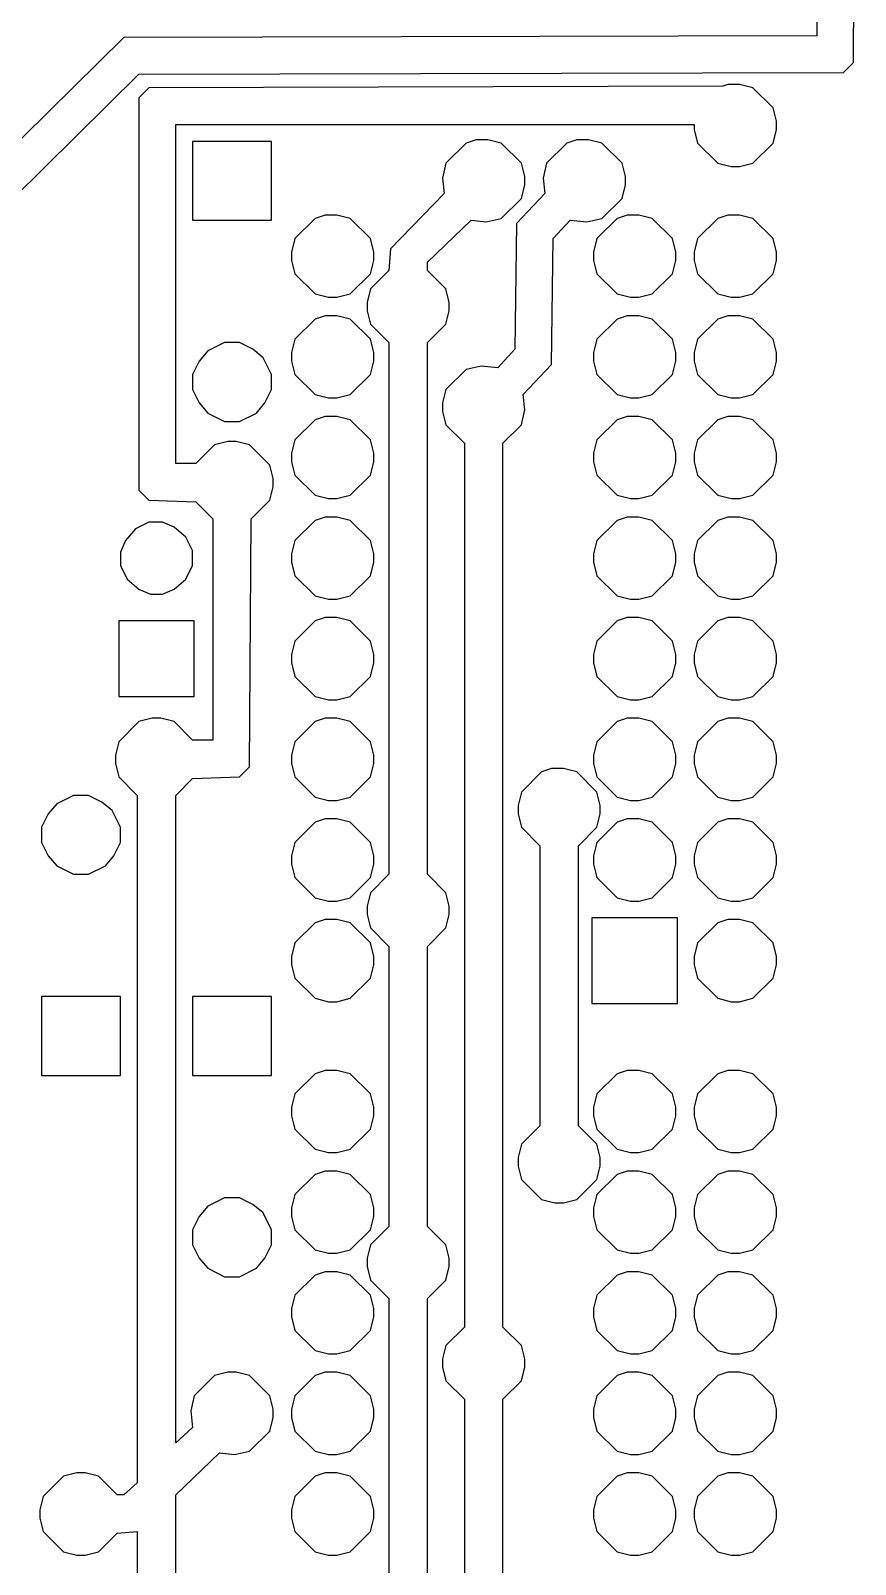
# Model space of a CAD drawing. Header units: millimetres. Extents: x 2 to 82, y 1 to 183.
# Drawn here: x 27.33 to 48.13, y 82.53 to 121.24 of the extents above; entities that cross this region are included whole.
import ezdxf

# ---------------------------------------------------------------- set-up
doc = ezdxf.new("R2010")
doc.units = ezdxf.units.MM
doc.layers.add('Default', color=70, linetype='Continuous')

msp = doc.modelspace()

# ---------------------------------------------------------------- linework, layer by layer
at = {"layer": 'Default'}
for points in [[(47.159333, 129.243667), (47.159333, 121.115667), (29.675667, 121.073333), (26.500667, 117.940667), (14.435667, 117.898333), (10.371667, 113.834333), (10.371667, 51.223333)], [(47.159333, 129.243667), (47.159333, 121.115667), (29.675667, 121.073333), (26.500667, 117.940667), (14.435667, 117.898333), (10.371667, 113.834333), (10.371667, 51.223333)], [(11.303, 51.900667), (11.303, 113.495667), (14.816667, 116.967), (26.881667, 117.009333), (30.056667, 120.142), (47.836667, 120.184333), (48.090667, 120.438333), (48.133, 129.243667)], [(11.303, 51.900667), (11.303, 113.495667), (14.816667, 116.967), (26.881667, 117.009333), (30.056667, 120.142), (47.836667, 120.184333), (48.090667, 120.438333), (48.133, 129.243667)], [(44.915667, 119.888), (44.915667, 119.888), (44.788667, 119.845667), (30.310667, 119.803333), (30.056667, 119.549333), (30.056667, 109.643333), (30.310667, 109.389333), (31.496, 109.347), (31.919333, 108.923667), (31.919333, 103.335667), (31.411333, 103.335667), (30.945667, 103.801333), (30.607, 103.886), (30.395333, 103.886), (30.056667, 103.801333), (29.548667, 103.293333), (29.464, 102.954667), (29.464, 102.743), (29.548667, 102.404333), (30.014333, 101.938667), (30.014333, 84.582), (29.675667, 84.285667), (29.506333, 84.285667), (29.040667, 84.751333), (28.702, 84.836), (28.490333, 84.836), (28.151667, 84.751333), (27.643667, 84.243333), (27.559, 83.904667), (27.559, 83.693), (27.643667, 83.354333), (28.151667, 82.846333), (28.490333, 82.761667), (28.702, 82.761667), (29.040667, 82.846333), (29.506333, 83.312), (30.014333, 83.354333), (30.014333, 62.992)], [(44.915667, 119.888), (44.915667, 119.888), (44.788667, 119.845667), (30.310667, 119.803333), (30.056667, 119.549333), (30.056667, 109.643333), (30.310667, 109.389333), (31.496, 109.347), (31.919333, 108.923667), (31.919333, 103.335667), (31.411333, 103.335667), (30.945667, 103.801333), (30.607, 103.886), (30.395333, 103.886), (30.056667, 103.801333), (29.548667, 103.293333), (29.464, 102.954667), (29.464, 102.743), (29.548667, 102.404333), (30.014333, 101.938667), (30.014333, 84.582), (29.675667, 84.285667), (29.506333, 84.285667), (29.040667, 84.751333), (28.702, 84.836), (28.490333, 84.836), (28.151667, 84.751333), (27.643667, 84.243333), (27.559, 83.904667), (27.559, 83.693), (27.643667, 83.354333), (28.151667, 82.846333), (28.490333, 82.761667), (28.702, 82.761667), (29.040667, 82.846333), (29.506333, 83.312), (30.014333, 83.354333), (30.014333, 62.992)], [(30.988, 64.008), (30.988, 84.285667), (32.088667, 85.344), (32.469667, 85.301667), (32.850667, 85.386333), (33.358667, 85.894333), (33.443333, 86.233), (33.443333, 86.444667), (33.358667, 86.783333), (32.850667, 87.291333), (32.512, 87.376), (32.300333, 87.376), (31.961667, 87.291333), (31.453667, 86.783333), (31.369, 86.402333), (31.411333, 85.979), (30.988, 85.598), (30.988, 101.938667), (31.411333, 102.362), (32.596667, 102.404333), (32.850667, 102.658333), (32.893, 108.923667), (33.358667, 109.389333), (33.443333, 109.728), (33.443333, 109.939667), (33.358667, 110.278333), (32.850667, 110.786333), (32.512, 110.871), (32.300333, 110.871), (31.961667, 110.786333), (31.496, 110.320667), (30.988, 110.320667), (30.988, 118.872), (44.069, 118.872), (44.069, 118.745), (44.153667, 118.406333), (44.661667, 117.898333), (45.000333, 117.813667), (45.212, 117.813667), (45.550667, 117.898333), (46.058667, 118.406333), (46.143333, 118.745), (46.143333, 118.956667), (46.058667, 119.295333), (45.550667, 119.803333), (45.212, 119.888), (44.915667, 119.888)], [(30.988, 64.008), (30.988, 84.285667), (32.088667, 85.344), (32.469667, 85.301667), (32.850667, 85.386333), (33.358667, 85.894333), (33.443333, 86.233), (33.443333, 86.444667), (33.358667, 86.783333), (32.850667, 87.291333), (32.512, 87.376), (32.300333, 87.376), (31.961667, 87.291333), (31.453667, 86.783333), (31.369, 86.402333), (31.411333, 85.979), (30.988, 85.598), (30.988, 101.938667), (31.411333, 102.362), (32.596667, 102.404333), (32.850667, 102.658333), (32.893, 108.923667), (33.358667, 109.389333), (33.443333, 109.728), (33.443333, 109.939667), (33.358667, 110.278333), (32.850667, 110.786333), (32.512, 110.871), (32.300333, 110.871), (31.961667, 110.786333), (31.496, 110.320667), (30.988, 110.320667), (30.988, 118.872), (44.069, 118.872), (44.069, 118.745), (44.153667, 118.406333), (44.661667, 117.898333), (45.000333, 117.813667), (45.212, 117.813667), (45.550667, 117.898333), (46.058667, 118.406333), (46.143333, 118.745), (46.143333, 118.956667), (46.058667, 119.295333), (45.550667, 119.803333), (45.212, 119.888), (44.915667, 119.888)], [(38.565667, 118.491), (38.565667, 118.491), (38.311667, 118.406333), (37.803667, 117.898333), (37.719, 117.517333), (37.761333, 117.136333), (36.406667, 115.739333), (36.364333, 115.189), (35.898667, 114.723333), (35.814, 114.384667), (35.814, 114.173), (35.898667, 113.834333), (36.364333, 113.368667), (36.364333, 99.949), (35.898667, 99.483333), (35.814, 99.144667), (35.814, 98.933), (35.898667, 98.594333), (36.364333, 98.128667), (36.364333, 91.059), (35.898667, 90.593333), (35.814, 90.254667), (35.814, 90.043), (35.898667, 89.704333), (36.364333, 89.238667), (36.364333, 78.359)], [(38.565667, 118.491), (38.565667, 118.491), (38.311667, 118.406333), (37.803667, 117.898333), (37.719, 117.517333), (37.761333, 117.136333), (36.406667, 115.739333), (36.364333, 115.189), (35.898667, 114.723333), (35.814, 114.384667), (35.814, 114.173), (35.898667, 113.834333), (36.364333, 113.368667), (36.364333, 99.949), (35.898667, 99.483333), (35.814, 99.144667), (35.814, 98.933), (35.898667, 98.594333), (36.364333, 98.128667), (36.364333, 91.059), (35.898667, 90.593333), (35.814, 90.254667), (35.814, 90.043), (35.898667, 89.704333), (36.364333, 89.238667), (36.364333, 78.359)], [(37.338, 78.359), (37.338, 89.238667), (37.803667, 89.704333), (37.888333, 90.043), (37.888333, 90.254667), (37.803667, 90.593333), (37.338, 91.059), (37.338, 98.128667), (37.803667, 98.594333), (37.888333, 98.933), (37.888333, 99.144667), (37.803667, 99.483333), (37.338, 99.949), (37.338, 113.368667), (37.803667, 113.834333), (37.888333, 114.173), (37.888333, 114.384667), (37.803667, 114.723333), (37.338, 115.189), (37.338, 115.400667), (38.438667, 116.459), (38.819667, 116.416667), (39.200667, 116.501333), (39.708667, 117.009333), (39.793333, 117.348), (39.793333, 117.559667), (39.708667, 117.898333), (39.200667, 118.406333), (38.862, 118.491), (38.565667, 118.491)], [(37.338, 78.359), (37.338, 89.238667), (37.803667, 89.704333), (37.888333, 90.043), (37.888333, 90.254667), (37.803667, 90.593333), (37.338, 91.059), (37.338, 98.128667), (37.803667, 98.594333), (37.888333, 98.933), (37.888333, 99.144667), (37.803667, 99.483333), (37.338, 99.949), (37.338, 113.368667), (37.803667, 113.834333), (37.888333, 114.173), (37.888333, 114.384667), (37.803667, 114.723333), (37.338, 115.189), (37.338, 115.400667), (38.438667, 116.459), (38.819667, 116.416667), (39.200667, 116.501333), (39.708667, 117.009333), (39.793333, 117.348), (39.793333, 117.559667), (39.708667, 117.898333), (39.200667, 118.406333), (38.862, 118.491), (38.565667, 118.491)], [(41.105667, 118.491), (41.105667, 118.491), (40.851667, 118.406333), (40.343667, 117.898333), (40.259, 117.517333), (40.301333, 117.136333), (39.581667, 116.374333), (39.539333, 113.199333), (39.116, 112.733667), (38.692667, 112.776), (38.311667, 112.691333), (37.803667, 112.183333), (37.719, 111.844667), (37.719, 111.633), (37.803667, 111.294333), (38.269333, 110.828667), (38.269333, 88.519), (37.803667, 88.053333), (37.719, 87.714667), (37.719, 87.503), (37.803667, 87.164333), (38.269333, 86.698667), (38.269333, 66.929)], [(41.105667, 118.491), (41.105667, 118.491), (40.851667, 118.406333), (40.343667, 117.898333), (40.259, 117.517333), (40.301333, 117.136333), (39.581667, 116.374333), (39.539333, 113.199333), (39.116, 112.733667), (38.692667, 112.776), (38.311667, 112.691333), (37.803667, 112.183333), (37.719, 111.844667), (37.719, 111.633), (37.803667, 111.294333), (38.269333, 110.828667), (38.269333, 88.519), (37.803667, 88.053333), (37.719, 87.714667), (37.719, 87.503), (37.803667, 87.164333), (38.269333, 86.698667), (38.269333, 66.929)], [(39.243, 66.929), (39.243, 86.698667), (39.708667, 87.164333), (39.793333, 87.503), (39.793333, 87.714667), (39.708667, 88.053333), (39.243, 88.519), (39.243, 110.828667), (39.708667, 111.294333), (39.793333, 111.675333), (39.751, 112.056333), (40.470667, 112.818333), (40.513, 115.993333), (40.936333, 116.459), (41.359667, 116.416667), (41.740667, 116.501333), (42.248667, 117.009333), (42.333333, 117.348), (42.333333, 117.559667), (42.248667, 117.898333), (41.740667, 118.406333), (41.402, 118.491), (41.105667, 118.491)], [(39.243, 66.929), (39.243, 86.698667), (39.708667, 87.164333), (39.793333, 87.503), (39.793333, 87.714667), (39.708667, 88.053333), (39.243, 88.519), (39.243, 110.828667), (39.708667, 111.294333), (39.793333, 111.675333), (39.751, 112.056333), (40.470667, 112.818333), (40.513, 115.993333), (40.936333, 116.459), (41.359667, 116.416667), (41.740667, 116.501333), (42.248667, 117.009333), (42.333333, 117.348), (42.333333, 117.559667), (42.248667, 117.898333), (41.740667, 118.406333), (41.402, 118.491), (41.105667, 118.491)], [(31.411333, 118.448667), (31.411333, 118.448667), (31.411333, 116.459), (33.401, 116.459), (33.401, 118.448667), (31.411333, 118.448667)], [(31.411333, 118.448667), (31.411333, 118.448667), (31.411333, 116.459), (33.401, 116.459), (33.401, 118.448667), (31.411333, 118.448667)], [(34.755667, 116.586), (34.755667, 116.586), (34.501667, 116.501333), (33.993667, 115.993333), (33.909, 115.654667), (33.909, 115.443), (33.993667, 115.104333), (34.501667, 114.596333), (34.840333, 114.511667), (35.052, 114.511667), (35.390667, 114.596333), (35.898667, 115.104333), (35.983333, 115.443), (35.983333, 115.654667), (35.898667, 115.993333), (35.390667, 116.501333), (35.052, 116.586), (34.755667, 116.586)], [(34.755667, 116.586), (34.755667, 116.586), (34.501667, 116.501333), (33.993667, 115.993333), (33.909, 115.654667), (33.909, 115.443), (33.993667, 115.104333), (34.501667, 114.596333), (34.840333, 114.511667), (35.052, 114.511667), (35.390667, 114.596333), (35.898667, 115.104333), (35.983333, 115.443), (35.983333, 115.654667), (35.898667, 115.993333), (35.390667, 116.501333), (35.052, 116.586), (34.755667, 116.586)], [(42.375667, 116.586), (42.375667, 116.586), (42.121667, 116.501333), (41.613667, 115.993333), (41.529, 115.654667), (41.529, 115.443), (41.613667, 115.104333), (42.121667, 114.596333), (42.460333, 114.511667), (42.672, 114.511667), (43.010667, 114.596333), (43.518667, 115.104333), (43.603333, 115.443), (43.603333, 115.654667), (43.518667, 115.993333), (43.010667, 116.501333), (42.672, 116.586), (42.375667, 116.586)], [(42.375667, 116.586), (42.375667, 116.586), (42.121667, 116.501333), (41.613667, 115.993333), (41.529, 115.654667), (41.529, 115.443), (41.613667, 115.104333), (42.121667, 114.596333), (42.460333, 114.511667), (42.672, 114.511667), (43.010667, 114.596333), (43.518667, 115.104333), (43.603333, 115.443), (43.603333, 115.654667), (43.518667, 115.993333), (43.010667, 116.501333), (42.672, 116.586), (42.375667, 116.586)], [(44.915667, 116.586), (44.915667, 116.586), (44.661667, 116.501333), (44.153667, 115.993333), (44.069, 115.654667), (44.069, 115.443), (44.153667, 115.104333), (44.661667, 114.596333), (45.000333, 114.511667), (45.212, 114.511667), (45.550667, 114.596333), (46.058667, 115.104333), (46.143333, 115.443), (46.143333, 115.654667), (46.058667, 115.993333), (45.550667, 116.501333), (45.212, 116.586), (44.915667, 116.586)], [(44.915667, 116.586), (44.915667, 116.586), (44.661667, 116.501333), (44.153667, 115.993333), (44.069, 115.654667), (44.069, 115.443), (44.153667, 115.104333), (44.661667, 114.596333), (45.000333, 114.511667), (45.212, 114.511667), (45.550667, 114.596333), (46.058667, 115.104333), (46.143333, 115.443), (46.143333, 115.654667), (46.058667, 115.993333), (45.550667, 116.501333), (45.212, 116.586), (44.915667, 116.586)], [(34.755667, 114.046), (34.755667, 114.046), (34.501667, 113.961333), (33.993667, 113.453333), (33.909, 113.114667), (33.909, 112.903), (33.993667, 112.564333), (34.501667, 112.056333), (34.840333, 111.971667), (35.052, 111.971667), (35.390667, 112.056333), (35.898667, 112.564333), (35.983333, 112.903), (35.983333, 113.114667), (35.898667, 113.453333), (35.390667, 113.961333), (35.052, 114.046), (34.755667, 114.046)], [(34.755667, 114.046), (34.755667, 114.046), (34.501667, 113.961333), (33.993667, 113.453333), (33.909, 113.114667), (33.909, 112.903), (33.993667, 112.564333), (34.501667, 112.056333), (34.840333, 111.971667), (35.052, 111.971667), (35.390667, 112.056333), (35.898667, 112.564333), (35.983333, 112.903), (35.983333, 113.114667), (35.898667, 113.453333), (35.390667, 113.961333), (35.052, 114.046), (34.755667, 114.046)], [(42.375667, 114.046), (42.375667, 114.046), (42.121667, 113.961333), (41.613667, 113.453333), (41.529, 113.114667), (41.529, 112.903), (41.613667, 112.564333), (42.121667, 112.056333), (42.460333, 111.971667), (42.672, 111.971667), (43.010667, 112.056333), (43.518667, 112.564333), (43.603333, 112.903), (43.603333, 113.114667), (43.518667, 113.453333), (43.010667, 113.961333), (42.672, 114.046), (42.375667, 114.046)], [(42.375667, 114.046), (42.375667, 114.046), (42.121667, 113.961333), (41.613667, 113.453333), (41.529, 113.114667), (41.529, 112.903), (41.613667, 112.564333), (42.121667, 112.056333), (42.460333, 111.971667), (42.672, 111.971667), (43.010667, 112.056333), (43.518667, 112.564333), (43.603333, 112.903), (43.603333, 113.114667), (43.518667, 113.453333), (43.010667, 113.961333), (42.672, 114.046), (42.375667, 114.046)], [(44.915667, 114.046), (44.915667, 114.046), (44.661667, 113.961333), (44.153667, 113.453333), (44.069, 113.114667), (44.069, 112.903), (44.153667, 112.564333), (44.661667, 112.056333), (45.000333, 111.971667), (45.212, 111.971667), (45.550667, 112.056333), (46.058667, 112.564333), (46.143333, 112.903), (46.143333, 113.114667), (46.058667, 113.453333), (45.550667, 113.961333), (45.212, 114.046), (44.915667, 114.046)], [(44.915667, 114.046), (44.915667, 114.046), (44.661667, 113.961333), (44.153667, 113.453333), (44.069, 113.114667), (44.069, 112.903), (44.153667, 112.564333), (44.661667, 112.056333), (45.000333, 111.971667), (45.212, 111.971667), (45.550667, 112.056333), (46.058667, 112.564333), (46.143333, 112.903), (46.143333, 113.114667), (46.058667, 113.453333), (45.550667, 113.961333), (45.212, 114.046), (44.915667, 114.046)], [(32.215667, 113.368667), (32.215667, 113.368667), (31.792333, 113.157), (31.580667, 112.903), (31.411333, 112.564333), (31.411333, 112.183333), (31.580667, 111.844667), (31.792333, 111.590667), (32.215667, 111.379), (32.596667, 111.379), (33.02, 111.590667), (33.231667, 111.844667), (33.401, 112.183333), (33.401, 112.564333), (33.189333, 112.987667), (32.935333, 113.199333), (32.596667, 113.368667), (32.215667, 113.368667)], [(32.215667, 113.368667), (32.215667, 113.368667), (31.792333, 113.157), (31.580667, 112.903), (31.411333, 112.564333), (31.411333, 112.183333), (31.580667, 111.844667), (31.792333, 111.590667), (32.215667, 111.379), (32.596667, 111.379), (33.02, 111.590667), (33.231667, 111.844667), (33.401, 112.183333), (33.401, 112.564333), (33.189333, 112.987667), (32.935333, 113.199333), (32.596667, 113.368667), (32.215667, 113.368667)], [(34.755667, 111.506), (34.755667, 111.506), (34.501667, 111.421333), (33.993667, 110.913333), (33.909, 110.574667), (33.909, 110.363), (33.993667, 110.024333), (34.501667, 109.516333), (34.840333, 109.431667), (35.052, 109.431667), (35.390667, 109.516333), (35.898667, 110.024333), (35.983333, 110.363), (35.983333, 110.574667), (35.898667, 110.913333), (35.390667, 111.421333), (35.052, 111.506), (34.755667, 111.506)], [(34.755667, 111.506), (34.755667, 111.506), (34.501667, 111.421333), (33.993667, 110.913333), (33.909, 110.574667), (33.909, 110.363), (33.993667, 110.024333), (34.501667, 109.516333), (34.840333, 109.431667), (35.052, 109.431667), (35.390667, 109.516333), (35.898667, 110.024333), (35.983333, 110.363), (35.983333, 110.574667), (35.898667, 110.913333), (35.390667, 111.421333), (35.052, 111.506), (34.755667, 111.506)], [(42.375667, 111.506), (42.375667, 111.506), (42.121667, 111.421333), (41.613667, 110.913333), (41.529, 110.574667), (41.529, 110.363), (41.613667, 110.024333), (42.121667, 109.516333), (42.460333, 109.431667), (42.672, 109.431667), (43.010667, 109.516333), (43.518667, 110.024333), (43.603333, 110.363), (43.603333, 110.574667), (43.518667, 110.913333), (43.010667, 111.421333), (42.672, 111.506), (42.375667, 111.506)], [(42.375667, 111.506), (42.375667, 111.506), (42.121667, 111.421333), (41.613667, 110.913333), (41.529, 110.574667), (41.529, 110.363), (41.613667, 110.024333), (42.121667, 109.516333), (42.460333, 109.431667), (42.672, 109.431667), (43.010667, 109.516333), (43.518667, 110.024333), (43.603333, 110.363), (43.603333, 110.574667), (43.518667, 110.913333), (43.010667, 111.421333), (42.672, 111.506), (42.375667, 111.506)], [(44.915667, 111.506), (44.915667, 111.506), (44.661667, 111.421333), (44.153667, 110.913333), (44.069, 110.574667), (44.069, 110.363), (44.153667, 110.024333), (44.661667, 109.516333), (45.000333, 109.431667), (45.212, 109.431667), (45.550667, 109.516333), (46.058667, 110.024333), (46.143333, 110.363), (46.143333, 110.574667), (46.058667, 110.913333), (45.550667, 111.421333), (45.212, 111.506), (44.915667, 111.506)], [(44.915667, 111.506), (44.915667, 111.506), (44.661667, 111.421333), (44.153667, 110.913333), (44.069, 110.574667), (44.069, 110.363), (44.153667, 110.024333), (44.661667, 109.516333), (45.000333, 109.431667), (45.212, 109.431667), (45.550667, 109.516333), (46.058667, 110.024333), (46.143333, 110.363), (46.143333, 110.574667), (46.058667, 110.913333), (45.550667, 111.421333), (45.212, 111.506), (44.915667, 111.506)], [(30.310667, 108.839), (30.310667, 108.839), (29.972, 108.669667), (29.718, 108.373333), (29.591, 108.077), (29.591, 107.738333), (29.760333, 107.399667), (30.056667, 107.145667), (30.353, 107.018667), (30.649333, 107.018667), (30.945667, 107.145667), (31.242, 107.399667), (31.411333, 107.738333), (31.411333, 108.119333), (31.242, 108.458), (30.945667, 108.712), (30.649333, 108.839), (30.310667, 108.839)], [(30.310667, 108.839), (30.310667, 108.839), (29.972, 108.669667), (29.718, 108.373333), (29.591, 108.077), (29.591, 107.738333), (29.760333, 107.399667), (30.056667, 107.145667), (30.353, 107.018667), (30.649333, 107.018667), (30.945667, 107.145667), (31.242, 107.399667), (31.411333, 107.738333), (31.411333, 108.119333), (31.242, 108.458), (30.945667, 108.712), (30.649333, 108.839), (30.310667, 108.839)], [(34.755667, 108.966), (34.755667, 108.966), (34.501667, 108.881333), (33.993667, 108.373333), (33.909, 108.034667), (33.909, 107.823), (33.993667, 107.484333), (34.501667, 106.976333), (34.840333, 106.891667), (35.052, 106.891667), (35.390667, 106.976333), (35.898667, 107.484333), (35.983333, 107.823), (35.983333, 108.034667), (35.898667, 108.373333), (35.390667, 108.881333), (35.052, 108.966), (34.755667, 108.966)], [(34.755667, 108.966), (34.755667, 108.966), (34.501667, 108.881333), (33.993667, 108.373333), (33.909, 108.034667), (33.909, 107.823), (33.993667, 107.484333), (34.501667, 106.976333), (34.840333, 106.891667), (35.052, 106.891667), (35.390667, 106.976333), (35.898667, 107.484333), (35.983333, 107.823), (35.983333, 108.034667), (35.898667, 108.373333), (35.390667, 108.881333), (35.052, 108.966), (34.755667, 108.966)], [(42.375667, 108.966), (42.375667, 108.966), (42.121667, 108.881333), (41.613667, 108.373333), (41.529, 108.034667), (41.529, 107.823), (41.613667, 107.484333), (42.121667, 106.976333), (42.460333, 106.891667), (42.672, 106.891667), (43.010667, 106.976333), (43.518667, 107.484333), (43.603333, 107.823), (43.603333, 108.034667), (43.518667, 108.373333), (43.010667, 108.881333), (42.672, 108.966), (42.375667, 108.966)], [(42.375667, 108.966), (42.375667, 108.966), (42.121667, 108.881333), (41.613667, 108.373333), (41.529, 108.034667), (41.529, 107.823), (41.613667, 107.484333), (42.121667, 106.976333), (42.460333, 106.891667), (42.672, 106.891667), (43.010667, 106.976333), (43.518667, 107.484333), (43.603333, 107.823), (43.603333, 108.034667), (43.518667, 108.373333), (43.010667, 108.881333), (42.672, 108.966), (42.375667, 108.966)], [(44.915667, 108.966), (44.915667, 108.966), (44.661667, 108.881333), (44.153667, 108.373333), (44.069, 108.034667), (44.069, 107.823), (44.153667, 107.484333), (44.661667, 106.976333), (45.000333, 106.891667), (45.212, 106.891667), (45.550667, 106.976333), (46.058667, 107.484333), (46.143333, 107.823), (46.143333, 108.034667), (46.058667, 108.373333), (45.550667, 108.881333), (45.212, 108.966), (44.915667, 108.966)], [(44.915667, 108.966), (44.915667, 108.966), (44.661667, 108.881333), (44.153667, 108.373333), (44.069, 108.034667), (44.069, 107.823), (44.153667, 107.484333), (44.661667, 106.976333), (45.000333, 106.891667), (45.212, 106.891667), (45.550667, 106.976333), (46.058667, 107.484333), (46.143333, 107.823), (46.143333, 108.034667), (46.058667, 108.373333), (45.550667, 108.881333), (45.212, 108.966), (44.915667, 108.966)], [(29.548667, 106.341333), (29.548667, 106.341333), (29.548667, 104.436333), (31.453667, 104.436333), (31.453667, 106.341333), (29.548667, 106.341333)], [(29.548667, 106.341333), (29.548667, 106.341333), (29.548667, 104.436333), (31.453667, 104.436333), (31.453667, 106.341333), (29.548667, 106.341333)], [(34.755667, 106.426), (34.755667, 106.426), (34.501667, 106.341333), (33.993667, 105.833333), (33.909, 105.494667), (33.909, 105.283), (33.993667, 104.944333), (34.501667, 104.436333), (34.840333, 104.351667), (35.052, 104.351667), (35.390667, 104.436333), (35.898667, 104.944333), (35.983333, 105.283), (35.983333, 105.494667), (35.898667, 105.833333), (35.390667, 106.341333), (35.052, 106.426), (34.755667, 106.426)], [(34.755667, 106.426), (34.755667, 106.426), (34.501667, 106.341333), (33.993667, 105.833333), (33.909, 105.494667), (33.909, 105.283), (33.993667, 104.944333), (34.501667, 104.436333), (34.840333, 104.351667), (35.052, 104.351667), (35.390667, 104.436333), (35.898667, 104.944333), (35.983333, 105.283), (35.983333, 105.494667), (35.898667, 105.833333), (35.390667, 106.341333), (35.052, 106.426), (34.755667, 106.426)], [(42.375667, 106.426), (42.375667, 106.426), (42.121667, 106.341333), (41.613667, 105.833333), (41.529, 105.494667), (41.529, 105.283), (41.613667, 104.944333), (42.121667, 104.436333), (42.460333, 104.351667), (42.672, 104.351667), (43.010667, 104.436333), (43.518667, 104.944333), (43.603333, 105.283), (43.603333, 105.494667), (43.518667, 105.833333), (43.010667, 106.341333), (42.672, 106.426), (42.375667, 106.426)], [(42.375667, 106.426), (42.375667, 106.426), (42.121667, 106.341333), (41.613667, 105.833333), (41.529, 105.494667), (41.529, 105.283), (41.613667, 104.944333), (42.121667, 104.436333), (42.460333, 104.351667), (42.672, 104.351667), (43.010667, 104.436333), (43.518667, 104.944333), (43.603333, 105.283), (43.603333, 105.494667), (43.518667, 105.833333), (43.010667, 106.341333), (42.672, 106.426), (42.375667, 106.426)], [(44.915667, 106.426), (44.915667, 106.426), (44.661667, 106.341333), (44.153667, 105.833333), (44.069, 105.494667), (44.069, 105.283), (44.153667, 104.944333), (44.661667, 104.436333), (45.000333, 104.351667), (45.212, 104.351667), (45.550667, 104.436333), (46.058667, 104.944333), (46.143333, 105.283), (46.143333, 105.494667), (46.058667, 105.833333), (45.550667, 106.341333), (45.212, 106.426), (44.915667, 106.426)], [(44.915667, 106.426), (44.915667, 106.426), (44.661667, 106.341333), (44.153667, 105.833333), (44.069, 105.494667), (44.069, 105.283), (44.153667, 104.944333), (44.661667, 104.436333), (45.000333, 104.351667), (45.212, 104.351667), (45.550667, 104.436333), (46.058667, 104.944333), (46.143333, 105.283), (46.143333, 105.494667), (46.058667, 105.833333), (45.550667, 106.341333), (45.212, 106.426), (44.915667, 106.426)], [(34.755667, 103.886), (34.755667, 103.886), (34.501667, 103.801333), (33.993667, 103.293333), (33.909, 102.954667), (33.909, 102.743), (33.993667, 102.404333), (34.501667, 101.896333), (34.840333, 101.811667), (35.052, 101.811667), (35.390667, 101.896333), (35.898667, 102.404333), (35.983333, 102.743), (35.983333, 102.954667), (35.898667, 103.293333), (35.390667, 103.801333), (35.052, 103.886), (34.755667, 103.886)], [(34.755667, 103.886), (34.755667, 103.886), (34.501667, 103.801333), (33.993667, 103.293333), (33.909, 102.954667), (33.909, 102.743), (33.993667, 102.404333), (34.501667, 101.896333), (34.840333, 101.811667), (35.052, 101.811667), (35.390667, 101.896333), (35.898667, 102.404333), (35.983333, 102.743), (35.983333, 102.954667), (35.898667, 103.293333), (35.390667, 103.801333), (35.052, 103.886), (34.755667, 103.886)], [(42.375667, 103.886), (42.375667, 103.886), (42.121667, 103.801333), (41.613667, 103.293333), (41.529, 102.954667), (41.529, 102.743), (41.613667, 102.404333), (42.121667, 101.896333), (42.460333, 101.811667), (42.672, 101.811667), (43.010667, 101.896333), (43.518667, 102.404333), (43.603333, 102.743), (43.603333, 102.954667), (43.518667, 103.293333), (43.010667, 103.801333), (42.672, 103.886), (42.375667, 103.886)], [(42.375667, 103.886), (42.375667, 103.886), (42.121667, 103.801333), (41.613667, 103.293333), (41.529, 102.954667), (41.529, 102.743), (41.613667, 102.404333), (42.121667, 101.896333), (42.460333, 101.811667), (42.672, 101.811667), (43.010667, 101.896333), (43.518667, 102.404333), (43.603333, 102.743), (43.603333, 102.954667), (43.518667, 103.293333), (43.010667, 103.801333), (42.672, 103.886), (42.375667, 103.886)], [(44.915667, 103.886), (44.915667, 103.886), (44.661667, 103.801333), (44.153667, 103.293333), (44.069, 102.954667), (44.069, 102.743), (44.153667, 102.404333), (44.661667, 101.896333), (45.000333, 101.811667), (45.212, 101.811667), (45.550667, 101.896333), (46.058667, 102.404333), (46.143333, 102.743), (46.143333, 102.954667), (46.058667, 103.293333), (45.550667, 103.801333), (45.212, 103.886), (44.915667, 103.886)], [(44.915667, 103.886), (44.915667, 103.886), (44.661667, 103.801333), (44.153667, 103.293333), (44.069, 102.954667), (44.069, 102.743), (44.153667, 102.404333), (44.661667, 101.896333), (45.000333, 101.811667), (45.212, 101.811667), (45.550667, 101.896333), (46.058667, 102.404333), (46.143333, 102.743), (46.143333, 102.954667), (46.058667, 103.293333), (45.550667, 103.801333), (45.212, 103.886), (44.915667, 103.886)], [(40.470667, 102.616), (40.470667, 102.616), (40.216667, 102.531333), (39.708667, 102.023333), (39.624, 101.684667), (39.624, 101.473), (39.708667, 101.134333), (40.174333, 100.668667), (40.174333, 93.599), (39.708667, 93.133333), (39.624, 92.794667), (39.624, 92.583), (39.708667, 92.244333), (40.216667, 91.736333), (40.555333, 91.651667), (40.767, 91.651667), (41.105667, 91.736333), (41.613667, 92.244333), (41.698333, 92.583), (41.698333, 92.794667), (41.613667, 93.133333), (41.148, 93.599), (41.148, 100.668667), (41.613667, 101.134333), (41.698333, 101.473), (41.698333, 101.684667), (41.613667, 102.023333), (41.105667, 102.531333), (40.767, 102.616), (40.470667, 102.616)], [(40.470667, 102.616), (40.470667, 102.616), (40.216667, 102.531333), (39.708667, 102.023333), (39.624, 101.684667), (39.624, 101.473), (39.708667, 101.134333), (40.174333, 100.668667), (40.174333, 93.599), (39.708667, 93.133333), (39.624, 92.794667), (39.624, 92.583), (39.708667, 92.244333), (40.216667, 91.736333), (40.555333, 91.651667), (40.767, 91.651667), (41.105667, 91.736333), (41.613667, 92.244333), (41.698333, 92.583), (41.698333, 92.794667), (41.613667, 93.133333), (41.148, 93.599), (41.148, 100.668667), (41.613667, 101.134333), (41.698333, 101.473), (41.698333, 101.684667), (41.613667, 102.023333), (41.105667, 102.531333), (40.767, 102.616), (40.470667, 102.616)], [(28.405667, 101.938667), (28.405667, 101.938667), (27.982333, 101.727), (27.770667, 101.473), (27.601333, 101.134333), (27.601333, 100.753333), (27.770667, 100.414667), (27.982333, 100.160667), (28.405667, 99.949), (28.786667, 99.949), (29.21, 100.160667), (29.421667, 100.414667), (29.591, 100.753333), (29.591, 101.134333), (29.379333, 101.557667), (29.125333, 101.769333), (28.786667, 101.938667), (28.405667, 101.938667)], [(28.405667, 101.938667), (28.405667, 101.938667), (27.982333, 101.727), (27.770667, 101.473), (27.601333, 101.134333), (27.601333, 100.753333), (27.770667, 100.414667), (27.982333, 100.160667), (28.405667, 99.949), (28.786667, 99.949), (29.21, 100.160667), (29.421667, 100.414667), (29.591, 100.753333), (29.591, 101.134333), (29.379333, 101.557667), (29.125333, 101.769333), (28.786667, 101.938667), (28.405667, 101.938667)], [(34.755667, 101.346), (34.755667, 101.346), (34.501667, 101.261333), (33.993667, 100.753333), (33.909, 100.414667), (33.909, 100.203), (33.993667, 99.864333), (34.501667, 99.356333), (34.840333, 99.271667), (35.052, 99.271667), (35.390667, 99.356333), (35.898667, 99.864333), (35.983333, 100.203), (35.983333, 100.414667), (35.898667, 100.753333), (35.390667, 101.261333), (35.052, 101.346), (34.755667, 101.346)], [(34.755667, 101.346), (34.755667, 101.346), (34.501667, 101.261333), (33.993667, 100.753333), (33.909, 100.414667), (33.909, 100.203), (33.993667, 99.864333), (34.501667, 99.356333), (34.840333, 99.271667), (35.052, 99.271667), (35.390667, 99.356333), (35.898667, 99.864333), (35.983333, 100.203), (35.983333, 100.414667), (35.898667, 100.753333), (35.390667, 101.261333), (35.052, 101.346), (34.755667, 101.346)], [(42.375667, 101.346), (42.375667, 101.346), (42.121667, 101.261333), (41.613667, 100.753333), (41.529, 100.414667), (41.529, 100.203), (41.613667, 99.864333), (42.121667, 99.356333), (42.460333, 99.271667), (42.672, 99.271667), (43.010667, 99.356333), (43.518667, 99.864333), (43.603333, 100.203), (43.603333, 100.414667), (43.518667, 100.753333), (43.010667, 101.261333), (42.672, 101.346), (42.375667, 101.346)], [(42.375667, 101.346), (42.375667, 101.346), (42.121667, 101.261333), (41.613667, 100.753333), (41.529, 100.414667), (41.529, 100.203), (41.613667, 99.864333), (42.121667, 99.356333), (42.460333, 99.271667), (42.672, 99.271667), (43.010667, 99.356333), (43.518667, 99.864333), (43.603333, 100.203), (43.603333, 100.414667), (43.518667, 100.753333), (43.010667, 101.261333), (42.672, 101.346), (42.375667, 101.346)], [(44.915667, 101.346), (44.915667, 101.346), (44.661667, 101.261333), (44.153667, 100.753333), (44.069, 100.414667), (44.069, 100.203), (44.153667, 99.864333), (44.661667, 99.356333), (45.000333, 99.271667), (45.212, 99.271667), (45.550667, 99.356333), (46.058667, 99.864333), (46.143333, 100.203), (46.143333, 100.414667), (46.058667, 100.753333), (45.550667, 101.261333), (45.212, 101.346), (44.915667, 101.346)], [(44.915667, 101.346), (44.915667, 101.346), (44.661667, 101.261333), (44.153667, 100.753333), (44.069, 100.414667), (44.069, 100.203), (44.153667, 99.864333), (44.661667, 99.356333), (45.000333, 99.271667), (45.212, 99.271667), (45.550667, 99.356333), (46.058667, 99.864333), (46.143333, 100.203), (46.143333, 100.414667), (46.058667, 100.753333), (45.550667, 101.261333), (45.212, 101.346), (44.915667, 101.346)], [(34.755667, 98.806), (34.755667, 98.806), (34.501667, 98.721333), (33.993667, 98.213333), (33.909, 97.874667), (33.909, 97.663), (33.993667, 97.324333), (34.501667, 96.816333), (34.840333, 96.731667), (35.052, 96.731667), (35.390667, 96.816333), (35.898667, 97.324333), (35.983333, 97.663), (35.983333, 97.874667), (35.898667, 98.213333), (35.390667, 98.721333), (35.052, 98.806), (34.755667, 98.806)], [(34.755667, 98.806), (34.755667, 98.806), (34.501667, 98.721333), (33.993667, 98.213333), (33.909, 97.874667), (33.909, 97.663), (33.993667, 97.324333), (34.501667, 96.816333), (34.840333, 96.731667), (35.052, 96.731667), (35.390667, 96.816333), (35.898667, 97.324333), (35.983333, 97.663), (35.983333, 97.874667), (35.898667, 98.213333), (35.390667, 98.721333), (35.052, 98.806), (34.755667, 98.806)], [(41.486667, 98.848333), (41.486667, 98.848333), (41.486667, 96.689333), (43.645667, 96.689333), (43.645667, 98.848333), (41.486667, 98.848333)], [(41.486667, 98.848333), (41.486667, 98.848333), (41.486667, 96.689333), (43.645667, 96.689333), (43.645667, 98.848333), (41.486667, 98.848333)], [(44.915667, 98.806), (44.915667, 98.806), (44.661667, 98.721333), (44.153667, 98.213333), (44.069, 97.874667), (44.069, 97.663), (44.153667, 97.324333), (44.661667, 96.816333), (45.000333, 96.731667), (45.212, 96.731667), (45.550667, 96.816333), (46.058667, 97.324333), (46.143333, 97.663), (46.143333, 97.874667), (46.058667, 98.213333), (45.550667, 98.721333), (45.212, 98.806), (44.915667, 98.806)], [(44.915667, 98.806), (44.915667, 98.806), (44.661667, 98.721333), (44.153667, 98.213333), (44.069, 97.874667), (44.069, 97.663), (44.153667, 97.324333), (44.661667, 96.816333), (45.000333, 96.731667), (45.212, 96.731667), (45.550667, 96.816333), (46.058667, 97.324333), (46.143333, 97.663), (46.143333, 97.874667), (46.058667, 98.213333), (45.550667, 98.721333), (45.212, 98.806), (44.915667, 98.806)], [(27.601333, 96.858667), (27.601333, 96.858667), (27.601333, 94.869), (29.591, 94.869), (29.591, 96.858667), (27.601333, 96.858667)], [(27.601333, 96.858667), (27.601333, 96.858667), (27.601333, 94.869), (29.591, 94.869), (29.591, 96.858667), (27.601333, 96.858667)], [(31.411333, 96.858667), (31.411333, 96.858667), (31.411333, 94.869), (33.401, 94.869), (33.401, 96.858667), (31.411333, 96.858667)], [(31.411333, 96.858667), (31.411333, 96.858667), (31.411333, 94.869), (33.401, 94.869), (33.401, 96.858667), (31.411333, 96.858667)], [(34.755667, 94.996), (34.755667, 94.996), (34.501667, 94.911333), (33.993667, 94.403333), (33.909, 94.064667), (33.909, 93.853), (33.993667, 93.514333), (34.501667, 93.006333), (34.840333, 92.921667), (35.052, 92.921667), (35.390667, 93.006333), (35.898667, 93.514333), (35.983333, 93.853), (35.983333, 94.064667), (35.898667, 94.403333), (35.390667, 94.911333), (35.052, 94.996), (34.755667, 94.996)], [(34.755667, 94.996), (34.755667, 94.996), (34.501667, 94.911333), (33.993667, 94.403333), (33.909, 94.064667), (33.909, 93.853), (33.993667, 93.514333), (34.501667, 93.006333), (34.840333, 92.921667), (35.052, 92.921667), (35.390667, 93.006333), (35.898667, 93.514333), (35.983333, 93.853), (35.983333, 94.064667), (35.898667, 94.403333), (35.390667, 94.911333), (35.052, 94.996), (34.755667, 94.996)], [(42.375667, 94.996), (42.375667, 94.996), (42.121667, 94.911333), (41.613667, 94.403333), (41.529, 94.064667), (41.529, 93.853), (41.613667, 93.514333), (42.121667, 93.006333), (42.460333, 92.921667), (42.672, 92.921667), (43.010667, 93.006333), (43.518667, 93.514333), (43.603333, 93.853), (43.603333, 94.064667), (43.518667, 94.403333), (43.010667, 94.911333), (42.672, 94.996), (42.375667, 94.996)], [(42.375667, 94.996), (42.375667, 94.996), (42.121667, 94.911333), (41.613667, 94.403333), (41.529, 94.064667), (41.529, 93.853), (41.613667, 93.514333), (42.121667, 93.006333), (42.460333, 92.921667), (42.672, 92.921667), (43.010667, 93.006333), (43.518667, 93.514333), (43.603333, 93.853), (43.603333, 94.064667), (43.518667, 94.403333), (43.010667, 94.911333), (42.672, 94.996), (42.375667, 94.996)], [(44.915667, 94.996), (44.915667, 94.996), (44.661667, 94.911333), (44.153667, 94.403333), (44.069, 94.064667), (44.069, 93.853), (44.153667, 93.514333), (44.661667, 93.006333), (45.000333, 92.921667), (45.212, 92.921667), (45.550667, 93.006333), (46.058667, 93.514333), (46.143333, 93.853), (46.143333, 94.064667), (46.058667, 94.403333), (45.550667, 94.911333), (45.212, 94.996), (44.915667, 94.996)], [(44.915667, 94.996), (44.915667, 94.996), (44.661667, 94.911333), (44.153667, 94.403333), (44.069, 94.064667), (44.069, 93.853), (44.153667, 93.514333), (44.661667, 93.006333), (45.000333, 92.921667), (45.212, 92.921667), (45.550667, 93.006333), (46.058667, 93.514333), (46.143333, 93.853), (46.143333, 94.064667), (46.058667, 94.403333), (45.550667, 94.911333), (45.212, 94.996), (44.915667, 94.996)], [(34.755667, 92.456), (34.755667, 92.456), (34.501667, 92.371333), (33.993667, 91.863333), (33.909, 91.524667), (33.909, 91.313), (33.993667, 90.974333), (34.501667, 90.466333), (34.840333, 90.381667), (35.052, 90.381667), (35.390667, 90.466333), (35.898667, 90.974333), (35.983333, 91.313), (35.983333, 91.524667), (35.898667, 91.863333), (35.390667, 92.371333), (35.052, 92.456), (34.755667, 92.456)], [(34.755667, 92.456), (34.755667, 92.456), (34.501667, 92.371333), (33.993667, 91.863333), (33.909, 91.524667), (33.909, 91.313), (33.993667, 90.974333), (34.501667, 90.466333), (34.840333, 90.381667), (35.052, 90.381667), (35.390667, 90.466333), (35.898667, 90.974333), (35.983333, 91.313), (35.983333, 91.524667), (35.898667, 91.863333), (35.390667, 92.371333), (35.052, 92.456), (34.755667, 92.456)], [(42.375667, 92.456), (42.375667, 92.456), (42.121667, 92.371333), (41.613667, 91.863333), (41.529, 91.524667), (41.529, 91.313), (41.613667, 90.974333), (42.121667, 90.466333), (42.460333, 90.381667), (42.672, 90.381667), (43.010667, 90.466333), (43.518667, 90.974333), (43.603333, 91.313), (43.603333, 91.524667), (43.518667, 91.863333), (43.010667, 92.371333), (42.672, 92.456), (42.375667, 92.456)], [(42.375667, 92.456), (42.375667, 92.456), (42.121667, 92.371333), (41.613667, 91.863333), (41.529, 91.524667), (41.529, 91.313), (41.613667, 90.974333), (42.121667, 90.466333), (42.460333, 90.381667), (42.672, 90.381667), (43.010667, 90.466333), (43.518667, 90.974333), (43.603333, 91.313), (43.603333, 91.524667), (43.518667, 91.863333), (43.010667, 92.371333), (42.672, 92.456), (42.375667, 92.456)], [(44.915667, 92.456), (44.915667, 92.456), (44.661667, 92.371333), (44.153667, 91.863333), (44.069, 91.524667), (44.069, 91.313), (44.153667, 90.974333), (44.661667, 90.466333), (45.000333, 90.381667), (45.212, 90.381667), (45.550667, 90.466333), (46.058667, 90.974333), (46.143333, 91.313), (46.143333, 91.524667), (46.058667, 91.863333), (45.550667, 92.371333), (45.212, 92.456), (44.915667, 92.456)], [(44.915667, 92.456), (44.915667, 92.456), (44.661667, 92.371333), (44.153667, 91.863333), (44.069, 91.524667), (44.069, 91.313), (44.153667, 90.974333), (44.661667, 90.466333), (45.000333, 90.381667), (45.212, 90.381667), (45.550667, 90.466333), (46.058667, 90.974333), (46.143333, 91.313), (46.143333, 91.524667), (46.058667, 91.863333), (45.550667, 92.371333), (45.212, 92.456), (44.915667, 92.456)], [(32.215667, 91.778667), (32.215667, 91.778667), (31.792333, 91.567), (31.580667, 91.313), (31.411333, 90.974333), (31.411333, 90.593333), (31.580667, 90.254667), (31.792333, 90.000667), (32.215667, 89.789), (32.596667, 89.789), (33.02, 90.000667), (33.231667, 90.254667), (33.401, 90.593333), (33.401, 90.974333), (33.189333, 91.397667), (32.935333, 91.609333), (32.596667, 91.778667), (32.215667, 91.778667)], [(32.215667, 91.778667), (32.215667, 91.778667), (31.792333, 91.567), (31.580667, 91.313), (31.411333, 90.974333), (31.411333, 90.593333), (31.580667, 90.254667), (31.792333, 90.000667), (32.215667, 89.789), (32.596667, 89.789), (33.02, 90.000667), (33.231667, 90.254667), (33.401, 90.593333), (33.401, 90.974333), (33.189333, 91.397667), (32.935333, 91.609333), (32.596667, 91.778667), (32.215667, 91.778667)], [(34.755667, 89.916), (34.755667, 89.916), (34.501667, 89.831333), (33.993667, 89.323333), (33.909, 88.984667), (33.909, 88.773), (33.993667, 88.434333), (34.501667, 87.926333), (34.840333, 87.841667), (35.052, 87.841667), (35.390667, 87.926333), (35.898667, 88.434333), (35.983333, 88.773), (35.983333, 88.984667), (35.898667, 89.323333), (35.390667, 89.831333), (35.052, 89.916), (34.755667, 89.916)], [(34.755667, 89.916), (34.755667, 89.916), (34.501667, 89.831333), (33.993667, 89.323333), (33.909, 88.984667), (33.909, 88.773), (33.993667, 88.434333), (34.501667, 87.926333), (34.840333, 87.841667), (35.052, 87.841667), (35.390667, 87.926333), (35.898667, 88.434333), (35.983333, 88.773), (35.983333, 88.984667), (35.898667, 89.323333), (35.390667, 89.831333), (35.052, 89.916), (34.755667, 89.916)], [(42.375667, 89.916), (42.375667, 89.916), (42.121667, 89.831333), (41.613667, 89.323333), (41.529, 88.984667), (41.529, 88.773), (41.613667, 88.434333), (42.121667, 87.926333), (42.460333, 87.841667), (42.672, 87.841667), (43.010667, 87.926333), (43.518667, 88.434333), (43.603333, 88.773), (43.603333, 88.984667), (43.518667, 89.323333), (43.010667, 89.831333), (42.672, 89.916), (42.375667, 89.916)], [(42.375667, 89.916), (42.375667, 89.916), (42.121667, 89.831333), (41.613667, 89.323333), (41.529, 88.984667), (41.529, 88.773), (41.613667, 88.434333), (42.121667, 87.926333), (42.460333, 87.841667), (42.672, 87.841667), (43.010667, 87.926333), (43.518667, 88.434333), (43.603333, 88.773), (43.603333, 88.984667), (43.518667, 89.323333), (43.010667, 89.831333), (42.672, 89.916), (42.375667, 89.916)], [(44.915667, 89.916), (44.915667, 89.916), (44.661667, 89.831333), (44.153667, 89.323333), (44.069, 88.984667), (44.069, 88.773), (44.153667, 88.434333), (44.661667, 87.926333), (45.000333, 87.841667), (45.212, 87.841667), (45.550667, 87.926333), (46.058667, 88.434333), (46.143333, 88.773), (46.143333, 88.984667), (46.058667, 89.323333), (45.550667, 89.831333), (45.212, 89.916), (44.915667, 89.916)], [(44.915667, 89.916), (44.915667, 89.916), (44.661667, 89.831333), (44.153667, 89.323333), (44.069, 88.984667), (44.069, 88.773), (44.153667, 88.434333), (44.661667, 87.926333), (45.000333, 87.841667), (45.212, 87.841667), (45.550667, 87.926333), (46.058667, 88.434333), (46.143333, 88.773), (46.143333, 88.984667), (46.058667, 89.323333), (45.550667, 89.831333), (45.212, 89.916), (44.915667, 89.916)], [(34.755667, 87.376), (34.755667, 87.376), (34.501667, 87.291333), (33.993667, 86.783333), (33.909, 86.444667), (33.909, 86.233), (33.993667, 85.894333), (34.501667, 85.386333), (34.840333, 85.301667), (35.052, 85.301667), (35.390667, 85.386333), (35.898667, 85.894333), (35.983333, 86.233), (35.983333, 86.444667), (35.898667, 86.783333), (35.390667, 87.291333), (35.052, 87.376), (34.755667, 87.376)], [(34.755667, 87.376), (34.755667, 87.376), (34.501667, 87.291333), (33.993667, 86.783333), (33.909, 86.444667), (33.909, 86.233), (33.993667, 85.894333), (34.501667, 85.386333), (34.840333, 85.301667), (35.052, 85.301667), (35.390667, 85.386333), (35.898667, 85.894333), (35.983333, 86.233), (35.983333, 86.444667), (35.898667, 86.783333), (35.390667, 87.291333), (35.052, 87.376), (34.755667, 87.376)], [(42.375667, 87.376), (42.375667, 87.376), (42.121667, 87.291333), (41.613667, 86.783333), (41.529, 86.444667), (41.529, 86.233), (41.613667, 85.894333), (42.121667, 85.386333), (42.460333, 85.301667), (42.672, 85.301667), (43.010667, 85.386333), (43.518667, 85.894333), (43.603333, 86.233), (43.603333, 86.444667), (43.518667, 86.783333), (43.010667, 87.291333), (42.672, 87.376), (42.375667, 87.376)], [(42.375667, 87.376), (42.375667, 87.376), (42.121667, 87.291333), (41.613667, 86.783333), (41.529, 86.444667), (41.529, 86.233), (41.613667, 85.894333), (42.121667, 85.386333), (42.460333, 85.301667), (42.672, 85.301667), (43.010667, 85.386333), (43.518667, 85.894333), (43.603333, 86.233), (43.603333, 86.444667), (43.518667, 86.783333), (43.010667, 87.291333), (42.672, 87.376), (42.375667, 87.376)], [(44.915667, 87.376), (44.915667, 87.376), (44.661667, 87.291333), (44.153667, 86.783333), (44.069, 86.444667), (44.069, 86.233), (44.153667, 85.894333), (44.661667, 85.386333), (45.000333, 85.301667), (45.212, 85.301667), (45.550667, 85.386333), (46.058667, 85.894333), (46.143333, 86.233), (46.143333, 86.444667), (46.058667, 86.783333), (45.550667, 87.291333), (45.212, 87.376), (44.915667, 87.376)], [(44.915667, 87.376), (44.915667, 87.376), (44.661667, 87.291333), (44.153667, 86.783333), (44.069, 86.444667), (44.069, 86.233), (44.153667, 85.894333), (44.661667, 85.386333), (45.000333, 85.301667), (45.212, 85.301667), (45.550667, 85.386333), (46.058667, 85.894333), (46.143333, 86.233), (46.143333, 86.444667), (46.058667, 86.783333), (45.550667, 87.291333), (45.212, 87.376), (44.915667, 87.376)], [(34.755667, 84.836), (34.755667, 84.836), (34.501667, 84.751333), (33.993667, 84.243333), (33.909, 83.904667), (33.909, 83.693), (33.993667, 83.354333), (34.501667, 82.846333), (34.840333, 82.761667), (35.052, 82.761667), (35.390667, 82.846333), (35.898667, 83.354333), (35.983333, 83.693), (35.983333, 83.904667), (35.898667, 84.243333), (35.390667, 84.751333), (35.052, 84.836), (34.755667, 84.836)], [(34.755667, 84.836), (34.755667, 84.836), (34.501667, 84.751333), (33.993667, 84.243333), (33.909, 83.904667), (33.909, 83.693), (33.993667, 83.354333), (34.501667, 82.846333), (34.840333, 82.761667), (35.052, 82.761667), (35.390667, 82.846333), (35.898667, 83.354333), (35.983333, 83.693), (35.983333, 83.904667), (35.898667, 84.243333), (35.390667, 84.751333), (35.052, 84.836), (34.755667, 84.836)], [(42.375667, 84.836), (42.375667, 84.836), (42.121667, 84.751333), (41.613667, 84.243333), (41.529, 83.904667), (41.529, 83.693), (41.613667, 83.354333), (42.121667, 82.846333), (42.460333, 82.761667), (42.672, 82.761667), (43.010667, 82.846333), (43.518667, 83.354333), (43.603333, 83.693), (43.603333, 83.904667), (43.518667, 84.243333), (43.010667, 84.751333), (42.672, 84.836), (42.375667, 84.836)], [(42.375667, 84.836), (42.375667, 84.836), (42.121667, 84.751333), (41.613667, 84.243333), (41.529, 83.904667), (41.529, 83.693), (41.613667, 83.354333), (42.121667, 82.846333), (42.460333, 82.761667), (42.672, 82.761667), (43.010667, 82.846333), (43.518667, 83.354333), (43.603333, 83.693), (43.603333, 83.904667), (43.518667, 84.243333), (43.010667, 84.751333), (42.672, 84.836), (42.375667, 84.836)], [(44.915667, 84.836), (44.915667, 84.836), (44.661667, 84.751333), (44.153667, 84.243333), (44.069, 83.904667), (44.069, 83.693), (44.153667, 83.354333), (44.661667, 82.846333), (45.000333, 82.761667), (45.212, 82.761667), (45.550667, 82.846333), (46.058667, 83.354333), (46.143333, 83.693), (46.143333, 83.904667), (46.058667, 84.243333), (45.550667, 84.751333), (45.212, 84.836), (44.915667, 84.836)], [(44.915667, 84.836), (44.915667, 84.836), (44.661667, 84.751333), (44.153667, 84.243333), (44.069, 83.904667), (44.069, 83.693), (44.153667, 83.354333), (44.661667, 82.846333), (45.000333, 82.761667), (45.212, 82.761667), (45.550667, 82.846333), (46.058667, 83.354333), (46.143333, 83.693), (46.143333, 83.904667), (46.058667, 84.243333), (45.550667, 84.751333), (45.212, 84.836), (44.915667, 84.836)]]:
    msp.add_lwpolyline(points, dxfattribs=at)

doc.saveas('drawing.dxf')
